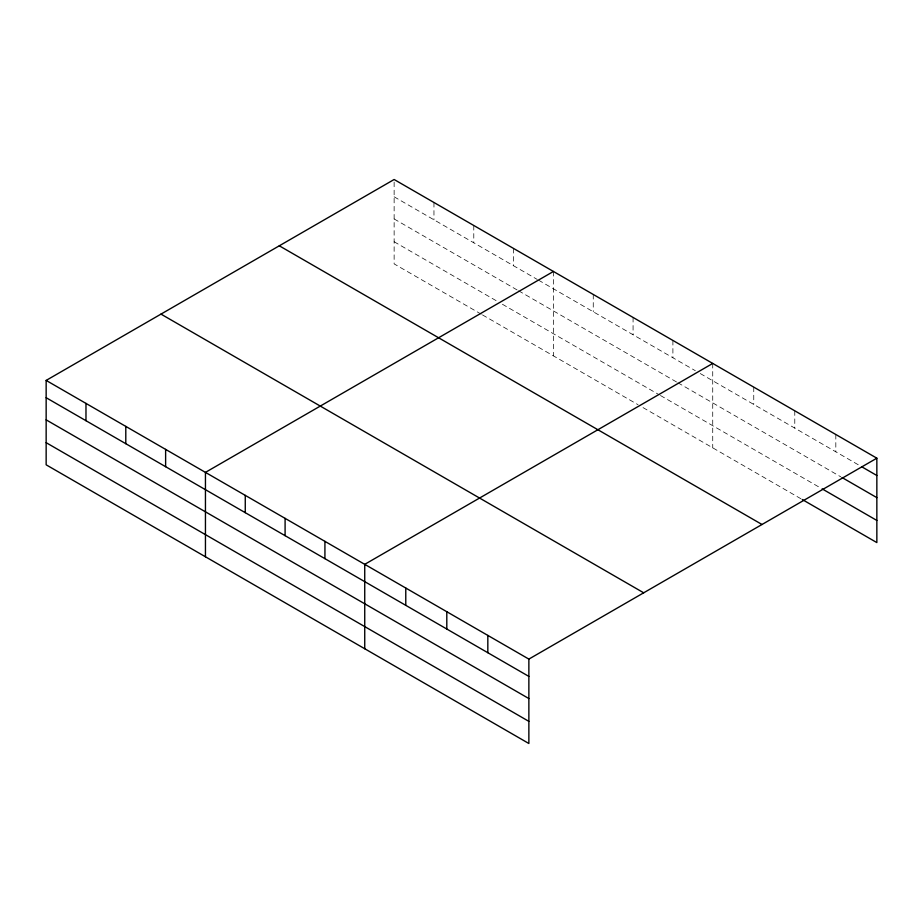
<?xml version="1.0" encoding="UTF-8"?>
<svg xmlns="http://www.w3.org/2000/svg" width="923" height="923" viewBox="0 0 923 923"><rect width="100%" height="100%" fill="white"/><g stroke="black" fill="none" stroke-linecap="round" stroke-linejoin="round"><path stroke-width="0.69" stroke-dasharray="4.62 3.46" d="M394.133 196.807L537.255 279.438M538.501 280.154L695.307 370.688M700.28 373.561L859.44 465.446M394.133 218.947L517.341 290.076M518.588 290.791L676.64 382.041M677.886 382.768L840.795 476.822M394.133 241.757L497.428 301.394M502.412 304.267L659.218 394.802M660.464 395.517L820.905 488.152M481.252 314.189L394.133 263.897L394.133 179.5M482.498 314.916L638.058 404.724M643.031 407.597L801.002 498.801M835.823 434.502L835.823 451.809M794.784 410.816L794.784 428.122M753.756 387.129L753.756 404.436M712.729 363.443L712.729 447.84M672.902 340.449L672.902 357.755M633.074 317.454L633.074 334.761M593.258 294.46L593.258 311.766M553.431 271.466L553.431 355.863M513.603 248.483L513.603 265.778M473.787 225.489L473.787 242.784M433.96 202.495L433.96 219.801"/><path stroke-width="1.38" d="M46.15 380.414L528.867 659.103L528.867 743.5L46.15 464.811L46.15 380.414L394.133 179.5L876.85 458.189L876.85 542.586L802.249 499.516M553.431 271.466L205.448 472.38L205.448 556.777M712.729 363.443L364.735 564.345L364.735 648.742M528.867 659.103L876.85 458.189M861.932 466.888L876.85 475.495M842.041 477.537L876.85 497.635M822.139 488.867L876.85 520.445M279.3 245.806L762.017 524.495M160.983 314.108L643.7 592.808M46.15 397.709L528.867 676.409M46.15 419.85L528.867 698.549M46.15 442.671L528.867 721.359M487.829 635.416L487.829 652.711M446.801 611.73L446.801 629.025M405.774 588.032L405.774 605.338M324.919 541.351L324.919 558.657M285.092 518.368L285.092 535.663M245.264 495.374L245.264 512.669M165.621 449.386L165.621 466.692M125.793 426.391L125.793 443.698M85.977 403.397L85.977 420.703"/></g></svg>
